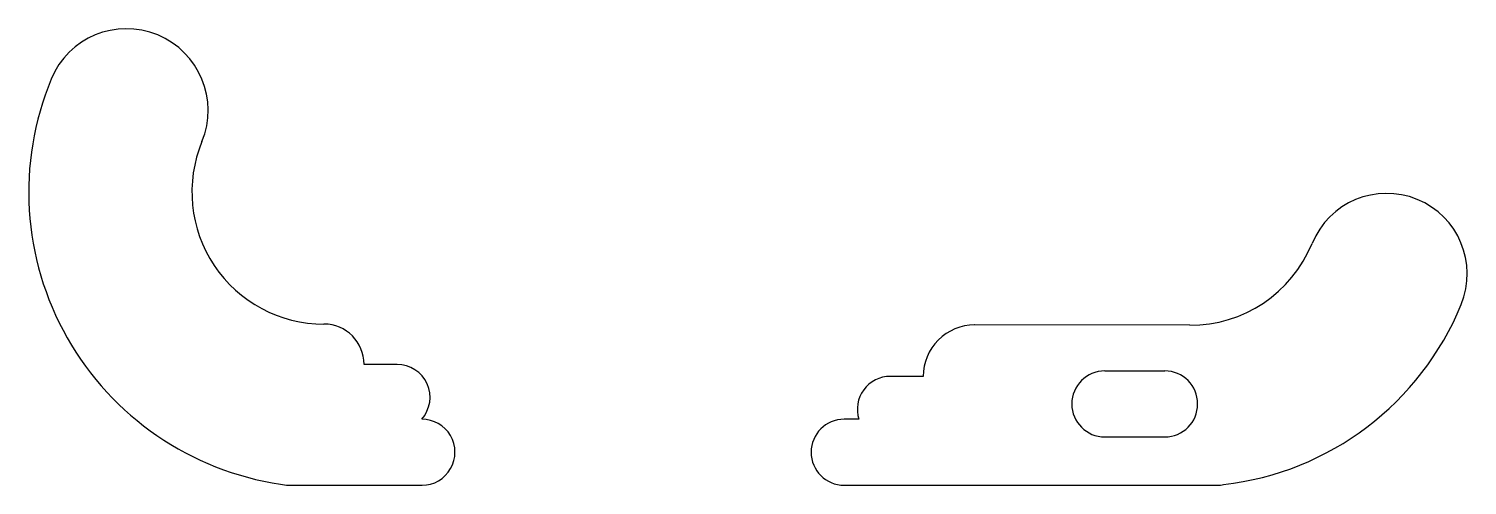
# Model space of a CAD drawing. Extents: x 28 to 268, y -145 to -69.
import ezdxf

# ---------------------------------------------------------------- set-up
doc = ezdxf.new("R2010")
doc.units = 0
doc.layers.get('0').update_dxf_attribs({"linetype": 'CONTINUOUS'})

msp = doc.modelspace()

# ---------------------------------------------------------------- linework, layer by layer
at = {"color": 7, "linetype": 'CONTINUOUS'}
for p, q in [((77.05, -118.14), (77.05, -118.13)), ((221.53, -118.33), (185.63, -118.28)), ((89.26, -124.85), (83.76, -124.85)), ((177.05, -126.85), (171.55, -126.85)), ((207.34, -125.95), (217.34, -125.95)), ((166.3, -134), (163.84, -134)), ((207.34, -136.95), (217.34, -136.95)), ((71.14, -145), (93.42, -145)), ((163.84, -145), (226.14, -145))]:
    msp.add_line(p, q, dxfattribs=at)
for centre, radius, start, end in [((44.12, -82.49), 13.62, 337.5345, 157.5345), ((77.05, -96.11), 49.25, 157.5345, 261.5546), ((77.05, -96.11), 22.02, 157.5345, 270), ((254.38, -109.77), 13.44, 337.7135, 157.7135), ((221.58, -96.33), 22, 269.8448, 337.7135), ((221.58, -96.33), 48.88, 276.5633, 337.7135), ((77.04, -124.85), 6.72, 0, 89.9224), ((185.62, -126.85), 8.57, 89.9224, 180), ((89.26, -130.35), 5.5, 318.4865, 90), ((171.55, -132.35), 5.5, 90, 197.4576), ((207.34, -131.45), 5.5, 90, 270), ((217.34, -131.45), 5.5, 270, 90), ((93.42, -139.5), 5.5, 270, 90.4228), ((163.84, -139.5), 5.5, 90, 270), ((71.14, -140), 5, 254.6619, 270), ((226.14, -140), 5, 269.9993, 281.9111)]:
    msp.add_arc(centre, radius, start, end, dxfattribs=at)

doc.saveas('drawing.dxf')
